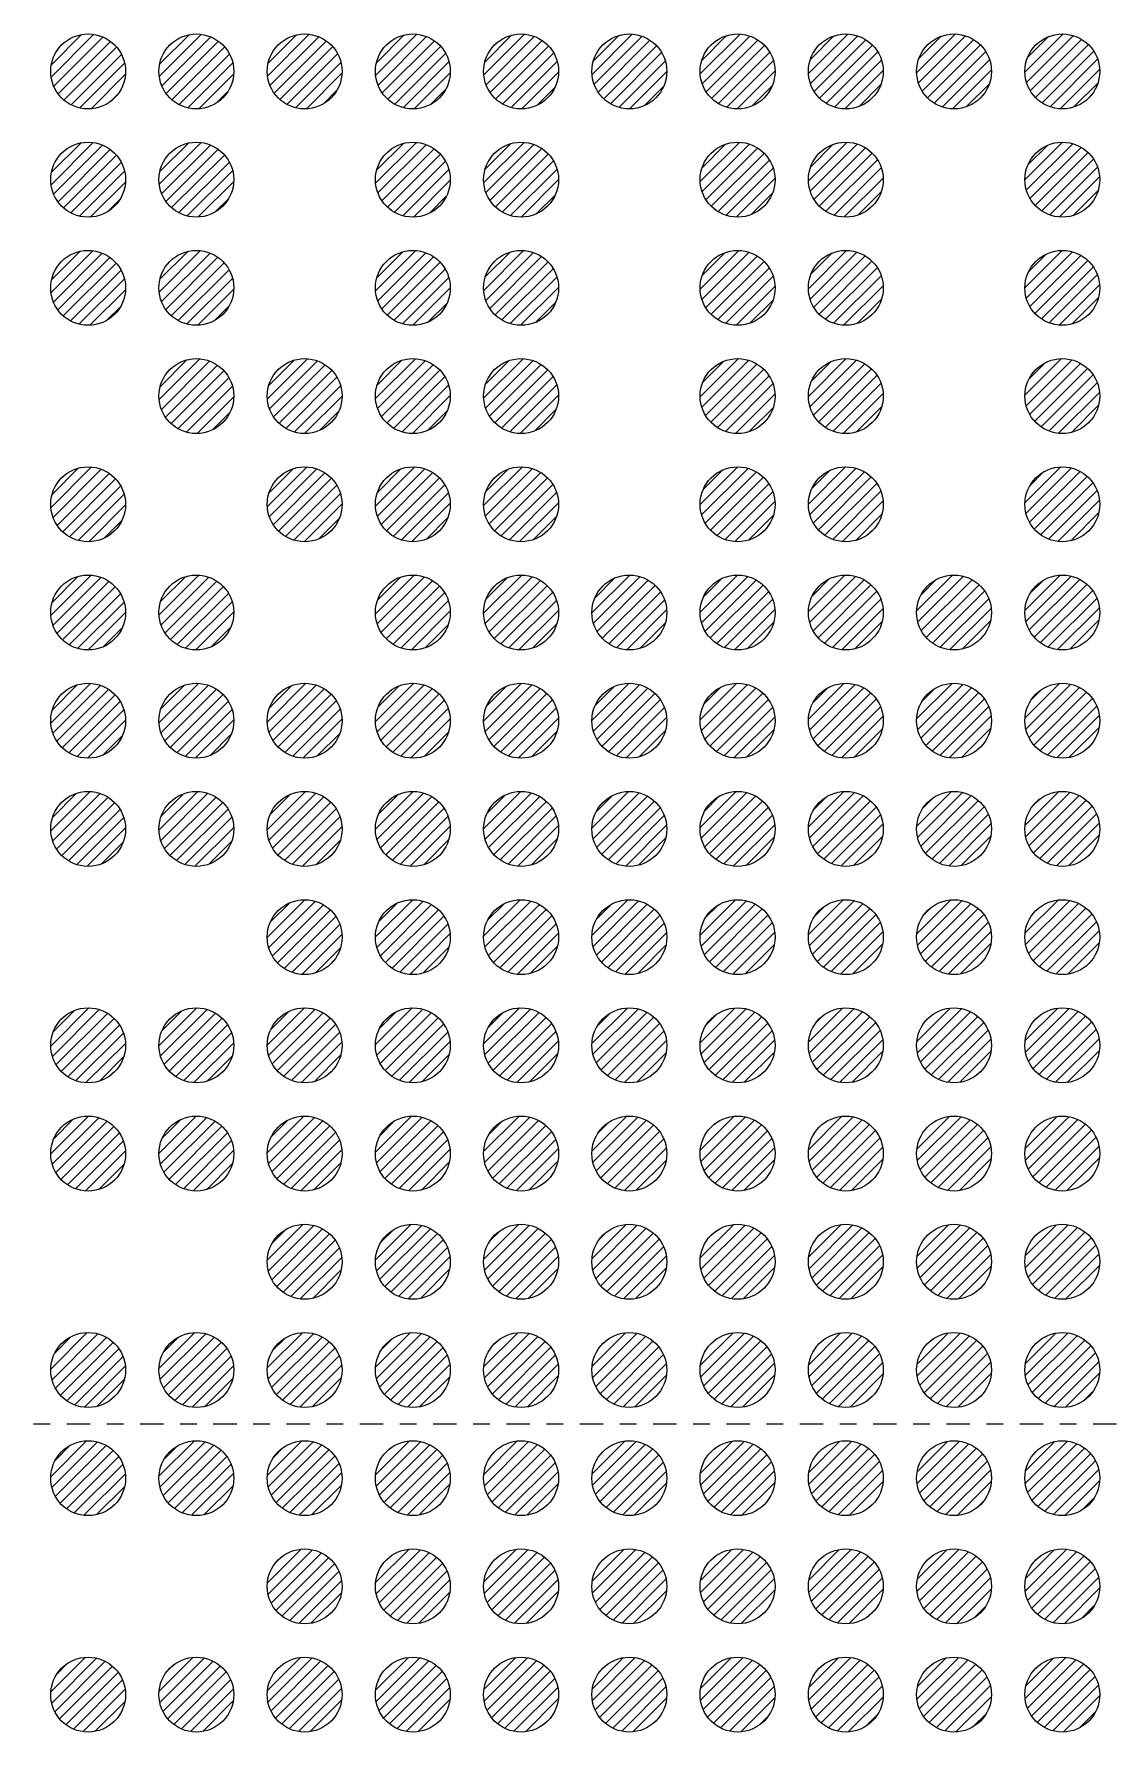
# Model space of a CAD drawing. Header units: inches. Extents: x 0 to 173, y 0 to 112.
# Drawn here: x 98.12 to 104.57, y 42.12 to 52.32 of the extents above; entities that cross this region are included whole.
import ezdxf

# ---------------------------------------------------------------- set-up
doc = ezdxf.new("R2010")
doc.units = ezdxf.units.IN
doc.header["$LTSCALE"] = 0.374
doc.header["$MEASUREMENT"] = 0
doc.linetypes.add('CENTER', pattern=[0.6, 0.375, -0.075, 0.075, -0.075])
doc.layers.add('TIU14065-00684-01_FP_DXF_AXIS', color=7, linetype='CONTINUOUS')
doc.layers.add('TIU14065-006DXF_CONTINUOUS_LINE', color=7, linetype='CONTINUOUS')

msp = doc.modelspace()

# ---------------------------------------------------------------- linework, layer by layer
at = {"layer": 'TIU14065-00684-01_FP_DXF_AXIS', "color": 7, "linetype": 'CENTER'}
msp.add_line((104.616, 43.973), (85.05, 43.973), dxfattribs=at)
at = {"layer": 'TIU14065-006DXF_CONTINUOUS_LINE', "color": 2, "linetype": 'Continuous'}
for p, q in [((98.218, 52.064), (98.474, 52.32)), ((98.22, 52.137), (98.402, 52.319)), ((98.235, 52.009), (98.53, 52.304)), ((98.261, 51.963), (98.576, 52.278)), ((98.296, 51.926), (98.612, 52.243)), ((98.868, 52.067), (99.122, 52.321)), ((98.87, 52.142), (99.047, 52.318)), ((98.883, 52.011), (99.178, 52.305)), ((98.91, 51.965), (99.224, 52.279)), ((98.944, 51.928), (99.261, 52.245)), ((99.518, 52.07), (99.769, 52.321)), ((99.521, 52.146), (99.693, 52.318)), ((99.532, 52.013), (99.826, 52.306)), ((99.558, 51.967), (99.872, 52.281)), ((99.592, 51.93), (99.909, 52.246)), ((100.167, 52.073), (100.415, 52.322)), ((100.172, 52.15), (100.339, 52.317)), ((100.182, 52.016), (100.473, 52.307)), ((100.207, 51.969), (100.52, 52.282)), ((100.241, 51.931), (100.558, 52.248)), ((100.817, 52.077), (101.062, 52.322)), ((100.823, 52.154), (100.984, 52.316)), ((100.831, 52.018), (101.12, 52.308)), ((100.855, 51.971), (101.168, 52.283)), ((100.889, 51.933), (101.206, 52.25)), ((101.467, 52.08), (101.709, 52.322)), ((101.474, 52.159), (101.63, 52.315)), ((101.48, 52.021), (101.768, 52.309)), ((101.504, 51.973), (101.815, 52.285)), ((101.537, 51.934), (101.854, 52.252)), ((102.117, 52.083), (102.356, 52.322)), ((102.126, 52.164), (102.275, 52.313)), ((102.129, 52.023), (102.415, 52.31)), ((102.153, 51.975), (102.463, 52.286)), ((102.185, 51.936), (102.503, 52.254)), ((102.766, 52.086), (103.003, 52.322)), ((102.778, 52.169), (102.919, 52.311)), ((102.778, 52.026), (103.063, 52.311)), ((102.801, 51.977), (103.111, 52.288)), ((102.833, 51.938), (103.151, 52.256)), ((103.416, 52.09), (103.649, 52.323)), ((103.427, 52.029), (103.71, 52.312)), ((103.43, 52.175), (103.564, 52.309)), ((103.45, 51.98), (103.759, 52.289)), ((103.481, 51.939), (103.8, 52.257)), ((104.066, 52.093), (104.296, 52.323)), ((104.076, 52.031), (104.358, 52.313)), ((104.081, 52.18), (104.209, 52.308)), ((104.099, 51.982), (104.407, 52.29)), ((104.13, 51.941), (104.448, 52.259)), ((98.339, 51.898), (98.641, 52.2)), ((98.392, 51.879), (98.66, 52.147)), ((98.987, 51.899), (99.29, 52.202)), ((99.039, 51.879), (99.309, 52.149)), ((99.635, 51.9), (99.939, 52.204)), ((99.686, 51.88), (99.959, 52.152)), ((100.282, 51.901), (100.588, 52.206)), ((100.334, 51.881), (100.608, 52.155)), ((100.93, 51.902), (101.237, 52.209)), ((100.981, 51.881), (101.258, 52.158)), ((101.578, 51.903), (101.885, 52.211)), ((101.628, 51.882), (101.907, 52.16)), ((102.226, 51.905), (102.534, 52.213)), ((102.276, 51.883), (102.556, 52.163)), ((102.874, 51.906), (103.183, 52.215)), ((102.923, 51.884), (103.205, 52.166)), ((103.522, 51.908), (103.831, 52.217)), ((103.571, 51.885), (103.854, 52.168)), ((104.17, 51.909), (104.48, 52.219)), ((104.218, 51.886), (104.503, 52.171)), ((98.46, 51.874), (98.664, 52.079)), ((99.106, 51.874), (99.315, 52.083)), ((99.752, 51.874), (99.965, 52.087)), ((100.399, 51.874), (100.615, 52.09)), ((101.045, 51.873), (101.265, 52.094)), ((101.691, 51.873), (101.916, 52.098)), ((102.338, 51.873), (102.566, 52.101)), ((102.985, 51.874), (103.215, 52.104)), ((103.632, 51.874), (103.865, 52.107)), ((103.716, 51.887), (103.852, 52.022)), ((104.278, 51.874), (104.515, 52.11)), ((104.361, 51.885), (104.504, 52.028)), ((98.575, 51.918), (98.621, 51.964)), ((99.214, 51.911), (99.278, 51.975)), ((99.854, 51.904), (99.935, 51.985)), ((100.497, 51.9), (100.589, 51.992)), ((101.14, 51.897), (101.242, 51.999)), ((101.783, 51.894), (101.895, 52.005)), ((102.427, 51.89), (102.549, 52.012)), ((103.072, 51.888), (103.2, 52.017)), ((98.218, 51.417), (98.472, 51.671)), ((98.22, 51.492), (98.397, 51.668)), ((98.233, 51.361), (98.528, 51.655)), ((98.26, 51.315), (98.574, 51.629)), ((98.868, 51.42), (99.119, 51.671)), ((98.871, 51.496), (99.043, 51.668)), ((98.882, 51.363), (99.176, 51.656)), ((98.908, 51.317), (99.222, 51.631)), ((100.167, 51.427), (100.412, 51.672)), ((100.173, 51.504), (100.334, 51.666)), ((100.181, 51.368), (100.47, 51.658)), ((100.205, 51.321), (100.518, 51.633)), ((100.817, 51.43), (101.059, 51.672)), ((100.824, 51.509), (100.98, 51.665)), ((100.83, 51.371), (101.118, 51.659)), ((100.854, 51.323), (101.165, 51.635)), ((102.116, 51.436), (102.353, 51.672)), ((102.128, 51.519), (102.269, 51.661)), ((102.128, 51.376), (102.413, 51.661)), ((102.151, 51.327), (102.461, 51.638)), ((102.766, 51.44), (102.999, 51.673)), ((102.777, 51.379), (103.06, 51.662)), ((102.78, 51.525), (102.914, 51.659)), ((102.8, 51.33), (103.109, 51.639)), ((104.066, 51.446), (104.293, 51.673)), ((104.075, 51.384), (104.355, 51.663)), ((104.083, 51.535), (104.204, 51.656)), ((104.097, 51.334), (104.405, 51.642)), ((98.294, 51.278), (98.611, 51.595)), ((98.337, 51.249), (98.64, 51.552)), ((98.942, 51.28), (99.259, 51.596)), ((98.985, 51.25), (99.289, 51.554)), ((100.239, 51.283), (100.556, 51.6)), ((100.28, 51.252), (100.587, 51.559)), ((100.887, 51.284), (101.204, 51.602)), ((100.928, 51.253), (101.235, 51.561)), ((100.978, 51.232), (101.257, 51.51)), ((102.183, 51.288), (102.501, 51.606)), ((102.224, 51.256), (102.533, 51.565)), ((102.273, 51.234), (102.555, 51.516)), ((102.831, 51.289), (103.15, 51.607)), ((102.872, 51.258), (103.181, 51.567)), ((102.921, 51.235), (103.204, 51.518)), ((104.128, 51.293), (104.446, 51.611)), ((104.168, 51.26), (104.478, 51.571)), ((104.216, 51.237), (104.502, 51.523)), ((98.389, 51.229), (98.659, 51.499)), ((98.456, 51.224), (98.665, 51.433)), ((99.036, 51.23), (99.309, 51.502)), ((99.102, 51.224), (99.315, 51.437)), ((100.331, 51.231), (100.608, 51.508)), ((100.395, 51.223), (100.615, 51.444)), ((101.041, 51.223), (101.266, 51.448)), ((102.335, 51.224), (102.565, 51.454)), ((102.982, 51.224), (103.215, 51.457)), ((104.275, 51.224), (104.515, 51.464)), ((98.564, 51.261), (98.628, 51.325)), ((99.204, 51.254), (99.285, 51.335)), ((100.49, 51.247), (100.592, 51.349)), ((101.133, 51.244), (101.245, 51.355)), ((102.422, 51.238), (102.55, 51.367)), ((103.066, 51.237), (103.202, 51.372)), ((104.356, 51.233), (104.506, 51.383)), ((98.218, 50.77), (98.469, 51.021)), ((98.221, 50.846), (98.393, 51.018)), ((98.232, 50.713), (98.526, 51.006)), ((98.867, 50.773), (99.115, 51.022)), ((98.872, 50.85), (99.039, 51.017)), ((98.882, 50.716), (99.173, 51.007)), ((100.167, 50.78), (100.409, 51.022)), ((100.174, 50.859), (100.33, 51.015)), ((100.18, 50.721), (100.468, 51.009)), ((100.817, 50.783), (101.056, 51.022)), ((100.826, 50.864), (100.975, 51.013)), ((100.829, 50.723), (101.115, 51.01)), ((102.116, 50.79), (102.349, 51.023)), ((102.127, 50.729), (102.41, 51.012)), ((102.13, 50.875), (102.264, 51.009)), ((102.766, 50.793), (102.996, 51.023)), ((102.776, 50.731), (103.058, 51.013)), ((102.781, 50.88), (102.909, 51.008)), ((104.066, 50.799), (104.29, 51.023)), ((104.075, 50.736), (104.353, 51.014)), ((104.087, 50.892), (104.197, 51.002)), ((98.258, 50.667), (98.572, 50.981)), ((98.292, 50.63), (98.609, 50.946)), ((98.335, 50.6), (98.639, 50.904)), ((98.907, 50.669), (99.22, 50.982)), ((98.941, 50.631), (99.258, 50.948)), ((98.982, 50.601), (99.288, 50.906)), ((100.204, 50.673), (100.515, 50.985)), ((100.237, 50.634), (100.554, 50.952)), ((100.278, 50.603), (100.585, 50.911)), ((100.853, 50.675), (101.163, 50.986)), ((100.885, 50.636), (101.203, 50.954)), ((100.926, 50.605), (101.234, 50.913)), ((102.15, 50.68), (102.459, 50.989)), ((102.181, 50.639), (102.5, 50.957)), ((102.222, 50.608), (102.531, 50.917)), ((102.799, 50.682), (103.107, 50.99)), ((102.83, 50.641), (103.148, 50.959)), ((102.87, 50.609), (103.18, 50.919)), ((104.096, 50.686), (104.403, 50.993)), ((104.127, 50.645), (104.444, 50.962)), ((104.166, 50.612), (104.477, 50.923)), ((98.386, 50.58), (98.659, 50.852)), ((99.034, 50.581), (99.308, 50.855)), ((100.328, 50.582), (100.607, 50.86)), ((100.391, 50.573), (100.616, 50.798)), ((100.976, 50.583), (101.256, 50.863)), ((101.038, 50.573), (101.266, 50.801)), ((102.271, 50.585), (102.554, 50.868)), ((102.332, 50.574), (102.565, 50.807)), ((102.918, 50.586), (103.203, 50.871)), ((102.978, 50.574), (103.215, 50.81)), ((104.213, 50.587), (104.501, 50.876)), ((104.272, 50.574), (104.514, 50.817)), ((98.452, 50.574), (98.665, 50.787)), ((99.099, 50.574), (99.315, 50.79)), ((100.483, 50.594), (100.595, 50.705)), ((101.127, 50.59), (101.249, 50.712)), ((102.416, 50.587), (102.552, 50.722)), ((103.061, 50.585), (103.204, 50.728)), ((104.351, 50.581), (104.507, 50.738)), ((98.554, 50.604), (98.635, 50.685)), ((99.197, 50.6), (99.289, 50.692)), ((98.867, 50.127), (99.112, 50.372)), ((98.873, 50.204), (99.034, 50.366)), ((98.881, 50.068), (99.17, 50.358)), ((98.905, 50.021), (99.218, 50.333)), ((98.939, 49.983), (99.256, 50.3)), ((99.517, 50.13), (99.759, 50.372)), ((99.524, 50.209), (99.68, 50.365)), ((99.53, 50.071), (99.818, 50.359)), ((99.554, 50.023), (99.865, 50.335)), ((99.587, 49.984), (99.904, 50.302)), ((100.167, 50.133), (100.406, 50.372)), ((100.176, 50.214), (100.325, 50.363)), ((100.179, 50.073), (100.465, 50.36)), ((100.203, 50.025), (100.513, 50.336)), ((100.235, 49.986), (100.553, 50.304)), ((100.816, 50.136), (101.053, 50.372)), ((100.828, 50.219), (100.969, 50.361)), ((100.828, 50.076), (101.113, 50.361)), ((100.851, 50.027), (101.161, 50.338)), ((100.883, 49.988), (101.201, 50.306)), ((102.116, 50.143), (102.346, 50.373)), ((102.126, 50.081), (102.408, 50.363)), ((102.131, 50.23), (102.259, 50.358)), ((102.149, 50.032), (102.457, 50.34)), ((102.18, 49.991), (102.498, 50.309)), ((102.766, 50.146), (102.993, 50.373)), ((102.775, 50.084), (103.055, 50.363)), ((102.783, 50.235), (102.904, 50.356)), ((102.797, 50.034), (103.105, 50.342)), ((102.828, 49.993), (103.146, 50.311)), ((104.066, 50.153), (104.286, 50.373)), ((104.074, 50.089), (104.35, 50.365)), ((104.09, 50.249), (104.19, 50.349)), ((104.095, 50.038), (104.401, 50.344)), ((104.125, 49.996), (104.442, 50.314)), ((98.98, 49.952), (99.287, 50.259)), ((99.031, 49.931), (99.308, 50.208)), ((99.628, 49.953), (99.935, 50.261)), ((99.678, 49.932), (99.957, 50.21)), ((100.276, 49.955), (100.584, 50.263)), ((100.326, 49.933), (100.606, 50.213)), ((100.924, 49.956), (101.233, 50.265)), ((100.973, 49.934), (101.255, 50.216)), ((102.22, 49.959), (102.53, 50.269)), ((102.268, 49.936), (102.553, 50.221)), ((102.868, 49.96), (103.178, 50.271)), ((102.916, 49.937), (103.202, 50.223)), ((104.164, 49.963), (104.476, 50.275)), ((104.211, 49.938), (104.501, 50.228)), ((99.095, 49.923), (99.315, 50.144)), ((99.741, 49.923), (99.966, 50.148)), ((100.388, 49.923), (100.616, 50.151)), ((101.035, 49.924), (101.265, 50.154)), ((102.328, 49.924), (102.565, 50.16)), ((102.975, 49.924), (103.215, 50.164)), ((103.056, 49.933), (103.206, 50.083)), ((104.269, 49.925), (104.514, 50.17)), ((104.346, 49.93), (104.509, 50.093)), ((99.19, 49.947), (99.292, 50.049)), ((99.833, 49.944), (99.945, 50.055)), ((100.477, 49.94), (100.599, 50.062)), ((101.122, 49.938), (101.25, 50.067)), ((102.411, 49.935), (102.554, 50.078)), ((98.217, 49.477), (98.462, 49.722)), ((98.223, 49.554), (98.384, 49.716)), ((98.231, 49.418), (98.52, 49.708)), ((98.255, 49.371), (98.568, 49.683)), ((99.517, 49.483), (99.756, 49.722)), ((99.526, 49.564), (99.675, 49.713)), ((99.529, 49.423), (99.815, 49.71)), ((99.553, 49.375), (99.863, 49.686)), ((100.166, 49.486), (100.403, 49.722)), ((100.178, 49.569), (100.319, 49.711)), ((100.178, 49.426), (100.463, 49.711)), ((100.201, 49.377), (100.511, 49.688)), ((100.816, 49.49), (101.049, 49.723)), ((100.827, 49.429), (101.11, 49.712)), ((100.83, 49.575), (100.964, 49.709)), ((100.85, 49.38), (101.159, 49.689)), ((102.116, 49.496), (102.343, 49.723)), ((102.125, 49.434), (102.405, 49.713)), ((102.133, 49.585), (102.254, 49.706)), ((102.147, 49.384), (102.455, 49.692)), ((102.766, 49.499), (102.99, 49.723)), ((102.775, 49.436), (103.053, 49.714)), ((102.787, 49.592), (102.897, 49.702)), ((102.796, 49.386), (103.103, 49.693)), ((104.066, 49.507), (104.282, 49.723)), ((104.073, 49.442), (104.347, 49.716)), ((104.093, 49.605), (104.183, 49.696)), ((104.094, 49.39), (104.399, 49.695)), ((98.289, 49.333), (98.606, 49.65)), ((98.33, 49.302), (98.637, 49.609)), ((99.585, 49.336), (99.903, 49.654)), ((99.626, 49.305), (99.934, 49.613)), ((100.233, 49.338), (100.551, 49.656)), ((100.274, 49.306), (100.583, 49.615)), ((100.881, 49.339), (101.2, 49.657)), ((100.922, 49.308), (101.231, 49.617)), ((102.178, 49.343), (102.496, 49.661)), ((102.218, 49.31), (102.528, 49.621)), ((102.266, 49.287), (102.552, 49.573)), ((102.827, 49.345), (103.144, 49.662)), ((102.866, 49.312), (103.177, 49.623)), ((102.913, 49.287), (103.201, 49.576)), ((104.123, 49.348), (104.441, 49.665)), ((104.161, 49.314), (104.474, 49.627)), ((104.208, 49.289), (104.5, 49.581)), ((98.381, 49.281), (98.658, 49.558)), ((98.445, 49.273), (98.665, 49.494)), ((99.676, 49.283), (99.956, 49.563)), ((99.738, 49.273), (99.966, 49.501)), ((100.323, 49.284), (100.605, 49.566)), ((100.385, 49.274), (100.615, 49.504)), ((100.971, 49.285), (101.254, 49.568)), ((101.032, 49.274), (101.265, 49.507)), ((102.325, 49.274), (102.565, 49.514)), ((102.972, 49.274), (103.214, 49.517)), ((104.265, 49.275), (104.514, 49.523)), ((98.54, 49.297), (98.642, 49.399)), ((99.827, 49.29), (99.949, 49.412)), ((100.472, 49.288), (100.6, 49.417)), ((101.116, 49.287), (101.252, 49.422)), ((102.406, 49.283), (102.556, 49.433)), ((103.051, 49.281), (103.207, 49.438)), ((104.342, 49.279), (104.509, 49.447)), ((98.217, 48.83), (98.459, 49.072)), ((98.224, 48.909), (98.38, 49.065)), ((98.867, 48.833), (99.106, 49.072)), ((98.876, 48.914), (99.025, 49.063)), ((100.166, 48.84), (100.399, 49.073)), ((100.816, 48.843), (101.046, 49.073)), ((100.826, 48.781), (101.108, 49.063)), ((101.466, 48.846), (101.693, 49.073)), ((101.475, 48.784), (101.755, 49.063)), ((102.116, 48.849), (102.34, 49.073)), ((102.125, 48.786), (102.403, 49.064)), ((102.766, 48.853), (102.986, 49.073)), ((102.774, 48.789), (103.05, 49.065)), ((103.416, 48.857), (103.632, 49.073)), ((103.423, 48.792), (103.697, 49.066)), ((104.066, 48.86), (104.279, 49.072)), ((104.072, 48.794), (104.344, 49.066)), ((98.23, 48.771), (98.518, 49.059)), ((98.254, 48.723), (98.565, 49.035)), ((98.287, 48.684), (98.604, 49.002)), ((98.328, 48.653), (98.635, 48.961)), ((98.879, 48.773), (99.165, 49.06)), ((98.903, 48.725), (99.213, 49.036)), ((98.935, 48.686), (99.253, 49.004)), ((98.976, 48.655), (99.284, 48.963)), ((100.177, 48.779), (100.46, 49.062)), ((100.18, 48.925), (100.314, 49.059)), ((100.2, 48.73), (100.509, 49.039)), ((100.231, 48.689), (100.55, 49.007)), ((100.272, 48.658), (100.581, 48.967)), ((100.831, 48.93), (100.959, 49.058)), ((100.849, 48.732), (101.157, 49.04)), ((100.88, 48.691), (101.198, 49.009)), ((100.92, 48.659), (101.23, 48.969)), ((101.483, 48.935), (101.604, 49.056)), ((101.497, 48.734), (101.805, 49.042)), ((101.528, 48.693), (101.846, 49.011)), ((101.568, 48.66), (101.878, 48.971)), ((102.137, 48.942), (102.247, 49.052)), ((102.146, 48.736), (102.453, 49.043)), ((102.177, 48.695), (102.494, 49.012)), ((102.216, 48.662), (102.527, 48.973)), ((102.79, 48.949), (102.89, 49.049)), ((102.795, 48.738), (103.101, 49.044)), ((102.825, 48.696), (103.142, 49.014)), ((102.864, 48.663), (103.176, 48.975)), ((103.443, 48.955), (103.533, 49.046)), ((103.444, 48.74), (103.749, 49.045)), ((103.473, 48.698), (103.791, 49.015)), ((103.511, 48.664), (103.824, 48.977)), ((104.092, 48.743), (104.396, 49.046)), ((104.097, 48.963), (104.176, 49.041)), ((104.122, 48.7), (104.439, 49.017)), ((104.159, 48.666), (104.473, 48.979)), ((98.378, 48.632), (98.657, 48.91)), ((99.026, 48.633), (99.306, 48.913)), ((100.321, 48.635), (100.604, 48.918)), ((100.968, 48.636), (101.253, 48.921)), ((101.028, 48.624), (101.265, 48.86)), ((101.616, 48.637), (101.902, 48.923)), ((101.675, 48.624), (101.915, 48.864)), ((102.263, 48.637), (102.551, 48.926)), ((102.322, 48.624), (102.564, 48.867)), ((102.911, 48.638), (103.201, 48.928)), ((102.969, 48.625), (103.214, 48.87)), ((103.558, 48.639), (103.85, 48.931)), ((103.615, 48.625), (103.864, 48.873)), ((104.205, 48.64), (104.499, 48.933)), ((104.262, 48.625), (104.514, 48.877)), ((98.441, 48.623), (98.666, 48.848)), ((99.088, 48.623), (99.316, 48.851)), ((99.177, 48.64), (99.299, 48.762)), ((100.382, 48.624), (100.615, 48.857)), ((100.466, 48.637), (100.602, 48.772)), ((101.111, 48.635), (101.254, 48.778)), ((101.756, 48.633), (101.906, 48.783)), ((102.401, 48.631), (102.557, 48.788)), ((103.046, 48.63), (103.209, 48.793)), ((103.692, 48.629), (103.859, 48.797)), ((104.338, 48.629), (104.51, 48.801)), ((98.533, 48.644), (98.645, 48.755)), ((98.217, 48.183), (98.456, 48.422)), ((98.226, 48.264), (98.375, 48.413)), ((98.229, 48.123), (98.515, 48.41)), ((98.253, 48.075), (98.563, 48.386)), ((98.285, 48.036), (98.603, 48.354)), ((98.866, 48.186), (99.103, 48.422)), ((98.878, 48.269), (99.019, 48.411)), ((98.878, 48.126), (99.163, 48.411)), ((98.901, 48.077), (99.211, 48.388)), ((98.933, 48.038), (99.251, 48.356)), ((99.516, 48.19), (99.749, 48.423)), ((99.527, 48.129), (99.81, 48.412)), ((99.53, 48.275), (99.664, 48.409)), ((99.55, 48.08), (99.859, 48.389)), ((99.581, 48.039), (99.9, 48.357)), ((100.166, 48.193), (100.396, 48.423)), ((100.176, 48.131), (100.458, 48.413)), ((100.181, 48.28), (100.309, 48.408)), ((100.199, 48.082), (100.507, 48.39)), ((100.23, 48.041), (100.548, 48.359)), ((100.816, 48.196), (101.043, 48.423)), ((100.825, 48.134), (101.105, 48.413)), ((100.833, 48.285), (100.954, 48.406)), ((100.847, 48.084), (101.155, 48.392)), ((100.878, 48.043), (101.196, 48.361)), ((101.466, 48.199), (101.69, 48.423)), ((101.475, 48.136), (101.753, 48.414)), ((101.487, 48.292), (101.597, 48.402)), ((101.496, 48.086), (101.803, 48.393)), ((101.527, 48.045), (101.844, 48.362)), ((102.116, 48.203), (102.336, 48.423)), ((102.124, 48.139), (102.4, 48.415)), ((102.14, 48.299), (102.24, 48.399)), ((102.145, 48.088), (102.451, 48.394)), ((102.175, 48.046), (102.492, 48.364)), ((102.766, 48.207), (102.982, 48.423)), ((102.773, 48.142), (103.047, 48.416)), ((102.793, 48.305), (102.883, 48.396)), ((102.794, 48.09), (103.099, 48.395)), ((102.823, 48.048), (103.141, 48.365)), ((103.416, 48.21), (103.629, 48.422)), ((103.422, 48.144), (103.694, 48.416)), ((103.442, 48.093), (103.746, 48.396)), ((103.447, 48.313), (103.526, 48.391)), ((103.472, 48.05), (103.789, 48.367)), ((104.067, 48.214), (104.275, 48.422)), ((104.072, 48.147), (104.342, 48.417)), ((104.091, 48.095), (104.394, 48.398)), ((104.104, 48.323), (104.165, 48.384)), ((104.12, 48.052), (104.437, 48.369)), ((98.326, 48.005), (98.634, 48.313)), ((98.376, 47.983), (98.656, 48.263)), ((98.974, 48.006), (99.283, 48.315)), ((99.023, 47.984), (99.305, 48.266)), ((99.622, 48.008), (99.931, 48.317)), ((99.671, 47.985), (99.954, 48.268)), ((100.27, 48.009), (100.58, 48.319)), ((100.318, 47.986), (100.603, 48.271)), ((100.918, 48.01), (101.228, 48.321)), ((100.966, 47.987), (101.252, 48.273)), ((101.566, 48.012), (101.877, 48.323)), ((101.613, 47.987), (101.901, 48.276)), ((102.214, 48.013), (102.526, 48.325)), ((102.261, 47.988), (102.551, 48.278)), ((102.861, 48.014), (103.174, 48.327)), ((102.908, 47.989), (103.2, 48.281)), ((103.509, 48.016), (103.823, 48.329)), ((103.555, 47.99), (103.849, 48.283)), ((104.157, 48.017), (104.472, 48.331)), ((104.203, 47.991), (104.498, 48.286)), ((98.438, 47.973), (98.666, 48.201)), ((99.085, 47.974), (99.315, 48.204)), ((99.732, 47.974), (99.965, 48.207)), ((100.378, 47.974), (100.615, 48.21)), ((101.025, 47.974), (101.265, 48.214)), ((101.672, 47.974), (101.914, 48.217)), ((102.319, 47.975), (102.564, 48.22)), ((102.965, 47.975), (103.214, 48.223)), ((103.042, 47.979), (103.209, 48.147)), ((103.612, 47.975), (103.864, 48.227)), ((103.688, 47.979), (103.86, 48.151)), ((104.259, 47.975), (104.513, 48.23)), ((104.333, 47.978), (104.511, 48.155)), ((98.527, 47.99), (98.649, 48.112)), ((99.172, 47.988), (99.3, 48.117)), ((99.816, 47.987), (99.952, 48.122)), ((100.461, 47.985), (100.604, 48.128)), ((101.106, 47.983), (101.256, 48.133)), ((101.751, 47.981), (101.907, 48.138)), ((102.396, 47.98), (102.559, 48.143)), ((98.216, 47.536), (98.453, 47.772)), ((98.228, 47.619), (98.369, 47.761)), ((98.228, 47.476), (98.513, 47.761)), ((98.251, 47.427), (98.561, 47.738)), ((98.866, 47.54), (99.099, 47.773)), ((98.877, 47.479), (99.16, 47.762)), ((98.88, 47.625), (99.014, 47.759)), ((98.9, 47.43), (99.209, 47.739)), ((99.516, 47.543), (99.746, 47.773)), ((99.526, 47.481), (99.808, 47.763)), ((99.531, 47.63), (99.659, 47.758)), ((99.549, 47.432), (99.857, 47.74)), ((100.166, 47.546), (100.393, 47.773)), ((100.175, 47.484), (100.455, 47.763)), ((100.183, 47.635), (100.304, 47.756)), ((100.197, 47.434), (100.505, 47.742)), ((100.816, 47.549), (101.04, 47.773)), ((100.825, 47.486), (101.103, 47.764)), ((100.837, 47.642), (100.947, 47.752)), ((100.846, 47.436), (101.153, 47.743)), ((101.466, 47.553), (101.686, 47.773)), ((101.474, 47.489), (101.75, 47.765)), ((101.49, 47.649), (101.59, 47.749)), ((101.495, 47.438), (101.801, 47.744)), ((102.116, 47.557), (102.332, 47.773)), ((102.123, 47.492), (102.397, 47.766)), ((102.143, 47.655), (102.233, 47.746)), ((102.144, 47.44), (102.449, 47.745)), ((102.766, 47.56), (102.979, 47.772)), ((102.772, 47.494), (103.044, 47.766)), ((102.792, 47.443), (103.096, 47.746)), ((102.797, 47.663), (102.876, 47.741)), ((103.417, 47.564), (103.625, 47.772)), ((103.422, 47.497), (103.692, 47.767)), ((103.441, 47.445), (103.744, 47.748)), ((104.067, 47.568), (104.271, 47.772)), ((104.071, 47.5), (104.339, 47.768)), ((104.09, 47.447), (104.392, 47.749)), ((98.283, 47.388), (98.601, 47.706)), ((98.324, 47.356), (98.633, 47.665)), ((98.931, 47.389), (99.25, 47.707)), ((98.972, 47.358), (99.281, 47.667)), ((99.58, 47.391), (99.898, 47.709)), ((99.62, 47.359), (99.93, 47.669)), ((100.228, 47.393), (100.546, 47.711)), ((100.268, 47.36), (100.578, 47.671)), ((100.877, 47.395), (101.194, 47.712)), ((100.916, 47.362), (101.227, 47.673)), ((101.525, 47.396), (101.842, 47.714)), ((101.564, 47.363), (101.876, 47.675)), ((102.173, 47.398), (102.491, 47.715)), ((102.211, 47.364), (102.524, 47.677)), ((102.822, 47.4), (103.139, 47.717)), ((102.859, 47.366), (103.173, 47.679)), ((103.454, 47.673), (103.515, 47.734)), ((103.47, 47.402), (103.787, 47.719)), ((103.507, 47.367), (103.822, 47.681)), ((103.553, 47.341), (103.848, 47.636)), ((104.111, 47.684), (104.155, 47.728)), ((104.119, 47.404), (104.435, 47.72)), ((104.155, 47.369), (104.47, 47.684)), ((104.201, 47.342), (104.497, 47.638)), ((98.373, 47.334), (98.655, 47.616)), ((98.435, 47.324), (98.665, 47.554)), ((99.021, 47.335), (99.304, 47.618)), ((99.082, 47.324), (99.315, 47.557)), ((99.668, 47.336), (99.953, 47.621)), ((99.728, 47.324), (99.965, 47.56)), ((100.316, 47.337), (100.602, 47.623)), ((100.375, 47.324), (100.615, 47.564)), ((100.963, 47.337), (101.251, 47.626)), ((101.022, 47.324), (101.264, 47.567)), ((101.611, 47.338), (101.901, 47.628)), ((101.669, 47.325), (101.914, 47.57)), ((102.258, 47.339), (102.55, 47.631)), ((102.315, 47.325), (102.564, 47.573)), ((102.905, 47.34), (103.199, 47.633)), ((102.962, 47.325), (103.214, 47.577)), ((103.609, 47.325), (103.863, 47.58)), ((104.256, 47.326), (104.513, 47.582)), ((98.522, 47.338), (98.65, 47.467)), ((99.166, 47.337), (99.302, 47.472)), ((99.811, 47.335), (99.954, 47.478)), ((100.456, 47.333), (100.606, 47.483)), ((101.101, 47.331), (101.257, 47.488)), ((101.746, 47.33), (101.909, 47.493)), ((102.392, 47.329), (102.559, 47.497)), ((103.038, 47.329), (103.21, 47.501)), ((103.683, 47.328), (103.861, 47.505)), ((104.329, 47.327), (104.512, 47.51)), ((99.516, 46.896), (99.743, 47.123)), ((99.525, 46.834), (99.805, 47.113)), ((99.533, 46.985), (99.654, 47.106)), ((99.547, 46.784), (99.855, 47.092)), ((99.578, 46.743), (99.896, 47.061)), ((100.166, 46.899), (100.39, 47.123)), ((100.175, 46.836), (100.453, 47.114)), ((100.187, 46.992), (100.297, 47.102)), ((100.196, 46.786), (100.503, 47.093)), ((100.227, 46.745), (100.544, 47.062)), ((100.266, 46.712), (100.577, 47.023)), ((100.816, 46.903), (101.036, 47.123)), ((100.824, 46.839), (101.1, 47.115)), ((100.84, 46.999), (100.94, 47.099)), ((100.845, 46.788), (101.151, 47.094)), ((100.875, 46.746), (101.192, 47.064)), ((100.914, 46.713), (101.226, 47.025)), ((101.466, 46.907), (101.682, 47.123)), ((101.473, 46.842), (101.747, 47.116)), ((101.493, 47.005), (101.583, 47.096)), ((101.494, 46.79), (101.799, 47.095)), ((101.523, 46.748), (101.841, 47.065)), ((101.561, 46.714), (101.874, 47.027)), ((102.116, 46.91), (102.329, 47.122)), ((102.122, 46.844), (102.394, 47.116)), ((102.142, 46.793), (102.446, 47.096)), ((102.147, 47.013), (102.226, 47.091)), ((102.172, 46.75), (102.489, 47.067)), ((102.209, 46.716), (102.523, 47.029)), ((102.767, 46.914), (102.975, 47.122)), ((102.772, 46.847), (103.042, 47.117)), ((102.791, 46.795), (103.094, 47.098)), ((102.804, 47.023), (102.865, 47.084)), ((102.82, 46.752), (103.137, 47.069)), ((102.857, 46.717), (103.172, 47.031)), ((103.417, 46.918), (103.621, 47.122)), ((103.421, 46.85), (103.689, 47.118)), ((103.44, 46.797), (103.742, 47.099)), ((103.461, 47.034), (103.505, 47.078)), ((103.469, 46.754), (103.785, 47.07)), ((103.505, 46.719), (103.82, 47.034)), ((104.067, 46.921), (104.268, 47.122)), ((104.071, 46.853), (104.336, 47.118)), ((104.089, 46.799), (104.389, 47.1)), ((104.117, 46.756), (104.433, 47.072)), ((104.153, 46.72), (104.469, 47.036)), ((99.618, 46.71), (99.928, 47.021)), ((99.666, 46.687), (99.952, 46.973)), ((100.313, 46.687), (100.601, 46.976)), ((100.961, 46.688), (101.251, 46.978)), ((101.019, 46.675), (101.264, 46.92)), ((101.608, 46.689), (101.9, 46.981)), ((101.665, 46.675), (101.914, 46.923)), ((102.255, 46.69), (102.549, 46.983)), ((102.312, 46.675), (102.564, 46.927)), ((102.903, 46.691), (103.198, 46.986)), ((102.959, 46.675), (103.213, 46.93)), ((103.551, 46.692), (103.847, 46.988)), ((103.606, 46.676), (103.863, 46.932)), ((104.198, 46.693), (104.496, 46.99)), ((104.254, 46.677), (104.512, 46.935)), ((99.725, 46.674), (99.965, 46.914)), ((99.806, 46.683), (99.956, 46.833)), ((100.372, 46.674), (100.614, 46.917)), ((100.451, 46.681), (100.607, 46.838)), ((101.096, 46.68), (101.259, 46.843)), ((101.742, 46.679), (101.909, 46.847)), ((102.388, 46.679), (102.56, 46.851)), ((103.033, 46.678), (103.211, 46.855)), ((103.679, 46.677), (103.862, 46.86)), ((104.325, 46.676), (104.513, 46.864)), ((98.216, 46.243), (98.446, 46.473)), ((98.226, 46.181), (98.508, 46.463)), ((98.231, 46.33), (98.359, 46.458)), ((98.249, 46.132), (98.557, 46.44)), ((98.866, 46.246), (99.093, 46.473)), ((98.875, 46.184), (99.155, 46.463)), ((98.883, 46.335), (99.004, 46.456)), ((98.897, 46.134), (99.205, 46.442)), ((98.928, 46.093), (99.246, 46.411)), ((99.516, 46.249), (99.74, 46.473)), ((99.525, 46.186), (99.803, 46.464)), ((99.537, 46.342), (99.647, 46.452)), ((99.546, 46.136), (99.853, 46.443)), ((99.577, 46.095), (99.894, 46.412)), ((100.166, 46.253), (100.386, 46.473)), ((100.174, 46.189), (100.45, 46.465)), ((100.19, 46.349), (100.29, 46.449)), ((100.195, 46.138), (100.501, 46.444)), ((100.225, 46.096), (100.542, 46.414)), ((100.816, 46.257), (101.032, 46.473)), ((100.823, 46.192), (101.097, 46.466)), ((100.843, 46.355), (100.933, 46.446)), ((100.844, 46.14), (101.149, 46.445)), ((100.873, 46.098), (101.191, 46.415)), ((101.466, 46.26), (101.679, 46.472)), ((101.472, 46.194), (101.744, 46.466)), ((101.492, 46.143), (101.796, 46.446)), ((101.497, 46.363), (101.576, 46.441)), ((101.522, 46.1), (101.839, 46.417)), ((102.117, 46.264), (102.325, 46.472)), ((102.122, 46.197), (102.392, 46.467)), ((102.141, 46.145), (102.444, 46.448)), ((102.154, 46.373), (102.215, 46.434)), ((102.17, 46.102), (102.487, 46.419)), ((102.767, 46.268), (102.971, 46.472)), ((102.771, 46.2), (103.039, 46.468)), ((102.79, 46.147), (103.092, 46.449)), ((102.811, 46.384), (102.855, 46.428)), ((102.819, 46.104), (103.135, 46.42)), ((103.417, 46.271), (103.618, 46.472)), ((103.421, 46.203), (103.686, 46.468)), ((103.439, 46.149), (103.739, 46.45)), ((103.467, 46.106), (103.783, 46.422)), ((104.067, 46.275), (104.264, 46.471)), ((104.07, 46.206), (104.333, 46.469)), ((104.088, 46.152), (104.387, 46.451)), ((104.115, 46.107), (104.431, 46.423)), ((98.28, 46.091), (98.598, 46.409)), ((98.32, 46.059), (98.63, 46.369)), ((98.368, 46.036), (98.653, 46.321)), ((98.968, 46.06), (99.278, 46.371)), ((99.016, 46.037), (99.302, 46.323)), ((99.616, 46.062), (99.927, 46.373)), ((99.663, 46.037), (99.951, 46.326)), ((100.264, 46.063), (100.576, 46.375)), ((100.311, 46.038), (100.601, 46.328)), ((100.911, 46.064), (101.224, 46.377)), ((100.958, 46.039), (101.25, 46.331)), ((101.559, 46.066), (101.873, 46.379)), ((101.605, 46.04), (101.899, 46.333)), ((102.207, 46.067), (102.522, 46.381)), ((102.253, 46.041), (102.548, 46.336)), ((102.855, 46.069), (103.17, 46.384)), ((102.901, 46.042), (103.197, 46.338)), ((103.503, 46.07), (103.819, 46.386)), ((103.548, 46.043), (103.846, 46.34)), ((104.151, 46.072), (104.467, 46.387)), ((104.196, 46.044), (104.494, 46.343)), ((98.428, 46.024), (98.665, 46.26)), ((99.075, 46.024), (99.315, 46.264)), ((99.722, 46.024), (99.964, 46.267)), ((100.369, 46.025), (100.614, 46.27)), ((101.015, 46.025), (101.264, 46.273)), ((101.662, 46.025), (101.914, 46.277)), ((102.309, 46.025), (102.563, 46.28)), ((102.956, 46.026), (103.213, 46.282)), ((103.029, 46.027), (103.212, 46.21)), ((103.604, 46.027), (103.862, 46.285)), ((103.675, 46.026), (103.863, 46.214)), ((104.251, 46.027), (104.512, 46.288)), ((104.321, 46.025), (104.514, 46.218)), ((98.511, 46.035), (98.654, 46.178)), ((99.156, 46.033), (99.306, 46.183)), ((99.801, 46.031), (99.957, 46.188)), ((100.446, 46.03), (100.609, 46.193)), ((101.092, 46.029), (101.259, 46.197)), ((101.738, 46.029), (101.91, 46.201)), ((102.383, 46.028), (102.561, 46.205)), ((98.216, 45.596), (98.443, 45.823)), ((98.225, 45.534), (98.505, 45.813)), ((98.233, 45.685), (98.354, 45.806)), ((98.866, 45.599), (99.09, 45.823)), ((98.875, 45.536), (99.153, 45.814)), ((98.887, 45.692), (98.997, 45.802)), ((99.516, 45.603), (99.736, 45.823)), ((99.524, 45.539), (99.8, 45.815)), ((99.54, 45.699), (99.64, 45.799)), ((100.166, 45.607), (100.382, 45.823)), ((100.173, 45.542), (100.447, 45.816)), ((100.816, 45.61), (101.029, 45.822)), ((100.822, 45.544), (101.094, 45.816)), ((101.467, 45.614), (101.675, 45.822)), ((101.472, 45.547), (101.742, 45.817)), ((102.117, 45.618), (102.321, 45.822)), ((102.121, 45.55), (102.389, 45.818)), ((102.14, 45.497), (102.442, 45.799)), ((102.767, 45.621), (102.968, 45.822)), ((102.771, 45.553), (103.036, 45.818)), ((102.789, 45.499), (103.089, 45.8)), ((103.417, 45.625), (103.614, 45.821)), ((103.42, 45.556), (103.683, 45.819)), ((103.438, 45.502), (103.737, 45.801)), ((104.068, 45.629), (104.26, 45.821)), ((104.07, 45.559), (104.33, 45.819)), ((104.087, 45.504), (104.385, 45.802)), ((98.247, 45.484), (98.555, 45.792)), ((98.278, 45.443), (98.596, 45.761)), ((98.318, 45.41), (98.628, 45.721)), ((98.896, 45.486), (99.203, 45.793)), ((98.927, 45.445), (99.244, 45.762)), ((98.966, 45.412), (99.277, 45.723)), ((99.545, 45.488), (99.851, 45.794)), ((99.575, 45.446), (99.892, 45.764)), ((99.614, 45.413), (99.926, 45.725)), ((100.193, 45.705), (100.283, 45.796)), ((100.194, 45.49), (100.499, 45.795)), ((100.223, 45.448), (100.541, 45.765)), ((100.261, 45.414), (100.574, 45.727)), ((100.842, 45.493), (101.146, 45.796)), ((100.847, 45.713), (100.926, 45.791)), ((100.872, 45.45), (101.189, 45.767)), ((100.909, 45.416), (101.223, 45.729)), ((101.491, 45.495), (101.794, 45.798)), ((101.504, 45.723), (101.565, 45.784)), ((101.52, 45.452), (101.837, 45.769)), ((101.557, 45.417), (101.872, 45.731)), ((102.161, 45.734), (102.205, 45.778)), ((102.169, 45.454), (102.485, 45.77)), ((102.205, 45.419), (102.52, 45.734)), ((102.817, 45.456), (103.133, 45.772)), ((102.853, 45.42), (103.169, 45.736)), ((103.465, 45.457), (103.781, 45.773)), ((103.501, 45.422), (103.817, 45.737)), ((104.114, 45.459), (104.43, 45.775)), ((104.15, 45.423), (104.466, 45.739)), ((98.366, 45.387), (98.652, 45.673)), ((98.425, 45.374), (98.665, 45.614)), ((99.013, 45.387), (99.301, 45.676)), ((99.072, 45.374), (99.314, 45.617)), ((99.661, 45.388), (99.951, 45.678)), ((99.719, 45.375), (99.964, 45.62)), ((100.308, 45.389), (100.6, 45.681)), ((100.365, 45.375), (100.614, 45.623)), ((100.955, 45.39), (101.249, 45.683)), ((101.012, 45.375), (101.264, 45.627)), ((101.603, 45.391), (101.898, 45.686)), ((101.659, 45.375), (101.913, 45.63)), ((102.251, 45.392), (102.547, 45.688)), ((102.306, 45.376), (102.563, 45.632)), ((102.898, 45.393), (103.196, 45.69)), ((102.954, 45.377), (103.212, 45.635)), ((103.546, 45.394), (103.844, 45.693)), ((103.601, 45.377), (103.862, 45.638)), ((104.194, 45.396), (104.493, 45.695)), ((104.248, 45.378), (104.511, 45.641)), ((98.506, 45.383), (98.656, 45.533)), ((99.151, 45.381), (99.307, 45.538)), ((99.796, 45.38), (99.959, 45.543)), ((100.442, 45.379), (100.609, 45.547)), ((101.088, 45.379), (101.26, 45.551)), ((101.733, 45.378), (101.911, 45.555)), ((102.379, 45.377), (102.562, 45.56)), ((103.025, 45.376), (103.213, 45.564)), ((103.671, 45.375), (103.864, 45.568)), ((104.317, 45.375), (104.514, 45.572)), ((99.516, 44.957), (99.732, 45.173)), ((99.523, 44.892), (99.797, 45.166)), ((99.543, 45.055), (99.633, 45.146)), ((99.544, 44.84), (99.849, 45.145)), ((99.573, 44.798), (99.891, 45.115)), ((100.166, 44.96), (100.379, 45.172)), ((100.172, 44.894), (100.444, 45.166)), ((100.192, 44.843), (100.496, 45.146)), ((100.197, 45.063), (100.276, 45.141)), ((100.222, 44.8), (100.539, 45.117)), ((100.817, 44.964), (101.025, 45.172)), ((100.822, 44.897), (101.092, 45.167)), ((100.841, 44.845), (101.144, 45.148)), ((100.854, 45.073), (100.915, 45.134)), ((100.87, 44.802), (101.187, 45.119)), ((101.467, 44.968), (101.671, 45.172)), ((101.471, 44.9), (101.739, 45.168)), ((101.49, 44.847), (101.792, 45.149)), ((101.511, 45.084), (101.555, 45.128)), ((101.519, 44.804), (101.835, 45.12)), ((102.117, 44.971), (102.318, 45.172)), ((102.121, 44.903), (102.386, 45.168)), ((102.139, 44.849), (102.439, 45.15)), ((102.167, 44.806), (102.483, 45.122)), ((102.203, 44.77), (102.519, 45.086)), ((102.767, 44.975), (102.964, 45.171)), ((102.77, 44.906), (103.033, 45.169)), ((102.788, 44.852), (103.087, 45.151)), ((102.815, 44.807), (103.131, 45.123)), ((102.851, 44.772), (103.167, 45.087)), ((103.418, 44.979), (103.61, 45.171)), ((103.42, 44.909), (103.68, 45.169)), ((103.437, 44.854), (103.735, 45.152)), ((103.464, 44.809), (103.78, 45.125)), ((103.5, 44.773), (103.816, 45.089)), ((104.069, 44.983), (104.256, 45.17)), ((104.069, 44.912), (104.327, 45.17)), ((104.086, 44.856), (104.383, 45.153)), ((104.112, 44.811), (104.428, 45.127)), ((104.148, 44.775), (104.464, 45.091)), ((99.611, 44.764), (99.924, 45.077)), ((99.658, 44.739), (99.95, 45.031)), ((100.259, 44.766), (100.573, 45.079)), ((100.305, 44.74), (100.599, 45.033)), ((100.907, 44.767), (101.222, 45.081)), ((100.953, 44.741), (101.248, 45.036)), ((101.555, 44.769), (101.87, 45.084)), ((101.601, 44.742), (101.897, 45.038)), ((101.656, 44.726), (101.913, 44.982)), ((102.248, 44.743), (102.546, 45.04)), ((102.304, 44.727), (102.562, 44.985)), ((102.896, 44.744), (103.194, 45.043)), ((102.951, 44.727), (103.212, 44.988)), ((103.544, 44.746), (103.843, 45.045)), ((103.598, 44.728), (103.861, 44.991)), ((104.192, 44.747), (104.492, 45.047)), ((104.245, 44.728), (104.511, 44.994)), ((99.715, 44.725), (99.964, 44.973)), ((99.792, 44.729), (99.959, 44.897)), ((100.362, 44.725), (100.614, 44.977)), ((100.438, 44.729), (100.61, 44.901)), ((101.009, 44.725), (101.263, 44.98)), ((101.083, 44.728), (101.261, 44.905)), ((101.729, 44.727), (101.912, 44.91)), ((102.375, 44.726), (102.563, 44.914)), ((103.021, 44.725), (103.214, 44.918)), ((103.667, 44.725), (103.864, 44.922)), ((104.313, 44.725), (104.514, 44.926)), ((104.447, 44.787), (104.452, 44.792)), ((98.216, 44.303), (98.436, 44.523)), ((98.224, 44.239), (98.5, 44.515)), ((98.24, 44.399), (98.34, 44.499)), ((98.245, 44.188), (98.551, 44.494)), ((98.866, 44.307), (99.082, 44.523)), ((98.873, 44.242), (99.147, 44.516)), ((98.893, 44.405), (98.983, 44.496)), ((98.894, 44.19), (99.199, 44.495)), ((99.516, 44.31), (99.729, 44.522)), ((99.522, 44.244), (99.794, 44.516)), ((99.542, 44.193), (99.846, 44.496)), ((99.547, 44.413), (99.626, 44.491)), ((100.167, 44.314), (100.375, 44.522)), ((100.172, 44.247), (100.442, 44.517)), ((100.191, 44.195), (100.494, 44.498)), ((100.204, 44.423), (100.265, 44.484)), ((100.817, 44.318), (101.021, 44.522)), ((100.821, 44.25), (101.089, 44.518)), ((100.84, 44.197), (101.142, 44.499)), ((100.861, 44.434), (100.905, 44.478)), ((101.467, 44.321), (101.668, 44.522)), ((101.471, 44.253), (101.736, 44.518)), ((101.489, 44.199), (101.789, 44.5)), ((102.117, 44.325), (102.314, 44.521)), ((102.12, 44.256), (102.383, 44.519)), ((102.138, 44.202), (102.437, 44.501)), ((102.165, 44.157), (102.481, 44.473)), ((102.768, 44.329), (102.96, 44.521)), ((102.77, 44.259), (103.03, 44.519)), ((102.787, 44.204), (103.085, 44.502)), ((102.814, 44.159), (103.13, 44.475)), ((103.419, 44.333), (103.606, 44.52)), ((103.419, 44.262), (103.677, 44.52)), ((103.436, 44.206), (103.733, 44.503)), ((103.462, 44.161), (103.778, 44.477)), ((104.068, 44.264), (104.324, 44.52)), ((104.07, 44.337), (104.252, 44.519)), ((104.085, 44.209), (104.38, 44.504)), ((104.111, 44.163), (104.426, 44.478)), ((98.275, 44.146), (98.592, 44.464)), ((98.314, 44.113), (98.626, 44.425)), ((98.361, 44.088), (98.651, 44.378)), ((98.923, 44.148), (99.241, 44.465)), ((98.961, 44.114), (99.274, 44.427)), ((99.008, 44.089), (99.3, 44.381)), ((99.572, 44.15), (99.889, 44.467)), ((99.609, 44.116), (99.923, 44.429)), ((99.655, 44.09), (99.949, 44.383)), ((100.22, 44.152), (100.537, 44.469)), ((100.257, 44.117), (100.572, 44.431)), ((100.303, 44.091), (100.598, 44.386)), ((100.869, 44.154), (101.185, 44.47)), ((100.905, 44.119), (101.22, 44.434)), ((100.951, 44.092), (101.247, 44.388)), ((101.517, 44.156), (101.833, 44.472)), ((101.553, 44.12), (101.869, 44.436)), ((101.598, 44.093), (101.896, 44.39)), ((102.201, 44.122), (102.517, 44.437)), ((102.246, 44.094), (102.544, 44.393)), ((102.85, 44.123), (103.166, 44.439)), ((102.894, 44.096), (103.193, 44.395)), ((103.498, 44.125), (103.814, 44.441)), ((103.542, 44.097), (103.842, 44.397)), ((104.146, 44.126), (104.462, 44.443)), ((104.189, 44.098), (104.491, 44.4)), ((98.419, 44.075), (98.664, 44.32)), ((99.065, 44.075), (99.314, 44.323)), ((99.712, 44.075), (99.964, 44.327)), ((100.359, 44.075), (100.613, 44.33)), ((101.006, 44.076), (101.263, 44.332)), ((101.654, 44.077), (101.912, 44.335)), ((102.301, 44.077), (102.562, 44.338)), ((102.371, 44.075), (102.564, 44.268)), ((102.948, 44.078), (103.211, 44.341)), ((103.017, 44.075), (103.214, 44.272)), ((103.595, 44.078), (103.861, 44.344)), ((103.663, 44.075), (103.864, 44.276)), ((104.242, 44.079), (104.51, 44.347)), ((104.31, 44.074), (104.514, 44.279)), ((98.496, 44.08), (98.659, 44.243)), ((99.142, 44.079), (99.309, 44.247)), ((99.788, 44.079), (99.96, 44.251)), ((100.433, 44.078), (100.611, 44.255)), ((101.079, 44.077), (101.262, 44.26)), ((101.725, 44.076), (101.913, 44.264)), ((103.797, 44.137), (103.802, 44.142)), ((104.425, 44.118), (104.471, 44.164)), ((98.216, 43.657), (98.432, 43.873)), ((98.223, 43.592), (98.497, 43.866)), ((98.866, 43.66), (99.079, 43.872)), ((98.872, 43.594), (99.144, 43.866)), ((99.517, 43.664), (99.725, 43.872)), ((99.522, 43.597), (99.792, 43.867)), ((100.167, 43.668), (100.371, 43.872)), ((100.171, 43.6), (100.439, 43.868)), ((100.817, 43.671), (101.018, 43.872)), ((100.821, 43.603), (101.086, 43.868)), ((101.467, 43.675), (101.664, 43.871)), ((101.47, 43.606), (101.733, 43.869)), ((102.118, 43.679), (102.31, 43.871)), ((102.12, 43.609), (102.38, 43.869)), ((102.769, 43.683), (102.956, 43.87)), ((102.769, 43.612), (103.027, 43.87)), ((103.418, 43.614), (103.674, 43.87)), ((103.42, 43.687), (103.602, 43.869)), ((104.068, 43.617), (104.322, 43.871)), ((104.07, 43.692), (104.247, 43.868)), ((98.243, 43.755), (98.333, 43.846)), ((98.244, 43.54), (98.549, 43.845)), ((98.273, 43.498), (98.591, 43.815)), ((98.311, 43.464), (98.624, 43.777)), ((98.892, 43.543), (99.196, 43.846)), ((98.897, 43.763), (98.976, 43.841)), ((98.922, 43.5), (99.239, 43.817)), ((98.959, 43.466), (99.273, 43.779)), ((99.541, 43.545), (99.844, 43.848)), ((99.554, 43.773), (99.615, 43.834)), ((99.57, 43.502), (99.887, 43.819)), ((99.607, 43.467), (99.922, 43.781)), ((100.19, 43.547), (100.492, 43.849)), ((100.211, 43.784), (100.255, 43.828)), ((100.219, 43.504), (100.535, 43.82)), ((100.255, 43.469), (100.57, 43.784)), ((100.839, 43.549), (101.139, 43.85)), ((100.867, 43.506), (101.183, 43.822)), ((100.903, 43.47), (101.219, 43.786)), ((101.488, 43.552), (101.787, 43.851)), ((101.515, 43.507), (101.831, 43.823)), ((101.551, 43.472), (101.867, 43.787)), ((102.137, 43.554), (102.435, 43.852)), ((102.164, 43.509), (102.48, 43.825)), ((102.2, 43.473), (102.516, 43.789)), ((102.786, 43.556), (103.083, 43.853)), ((102.812, 43.511), (103.128, 43.827)), ((102.848, 43.475), (103.164, 43.791)), ((103.435, 43.559), (103.73, 43.854)), ((103.461, 43.513), (103.776, 43.828)), ((103.496, 43.476), (103.812, 43.793)), ((104.083, 43.561), (104.378, 43.855)), ((104.11, 43.515), (104.424, 43.829)), ((104.144, 43.478), (104.461, 43.795)), ((98.358, 43.439), (98.65, 43.731)), ((98.415, 43.425), (98.664, 43.673)), ((99.005, 43.44), (99.299, 43.733)), ((99.062, 43.425), (99.314, 43.677)), ((99.653, 43.441), (99.948, 43.736)), ((99.709, 43.425), (99.963, 43.68)), ((100.301, 43.442), (100.597, 43.738)), ((100.356, 43.426), (100.613, 43.682)), ((100.948, 43.443), (101.246, 43.74)), ((101.004, 43.427), (101.262, 43.685)), ((101.596, 43.444), (101.894, 43.743)), ((101.651, 43.427), (101.912, 43.688)), ((102.244, 43.446), (102.543, 43.745)), ((102.298, 43.428), (102.561, 43.691)), ((102.892, 43.447), (103.192, 43.747)), ((102.945, 43.428), (103.211, 43.694)), ((103.539, 43.448), (103.841, 43.75)), ((103.592, 43.429), (103.86, 43.697)), ((104.187, 43.449), (104.49, 43.752)), ((104.239, 43.429), (104.509, 43.699)), ((98.492, 43.429), (98.659, 43.597)), ((99.138, 43.429), (99.31, 43.601)), ((99.783, 43.428), (99.961, 43.605)), ((100.429, 43.427), (100.612, 43.61)), ((101.075, 43.426), (101.263, 43.614)), ((101.721, 43.425), (101.914, 43.618)), ((102.367, 43.425), (102.564, 43.622)), ((103.013, 43.425), (103.214, 43.626)), ((103.66, 43.424), (103.864, 43.629)), ((104.306, 43.424), (104.515, 43.633)), ((103.147, 43.487), (103.152, 43.492)), ((103.775, 43.468), (103.821, 43.514)), ((104.414, 43.461), (104.478, 43.525)), ((99.517, 43.018), (99.721, 43.222)), ((99.521, 42.95), (99.789, 43.218)), ((99.54, 42.897), (99.842, 43.199)), ((99.561, 43.134), (99.605, 43.178)), ((99.569, 42.854), (99.885, 43.17)), ((100.167, 43.021), (100.368, 43.222)), ((100.171, 42.953), (100.436, 43.218)), ((100.189, 42.899), (100.489, 43.2)), ((100.217, 42.856), (100.533, 43.172)), ((100.817, 43.025), (101.014, 43.221)), ((100.82, 42.956), (101.083, 43.219)), ((100.838, 42.902), (101.137, 43.201)), ((100.865, 42.857), (101.181, 43.173)), ((101.468, 43.029), (101.66, 43.221)), ((101.47, 42.959), (101.73, 43.219)), ((101.487, 42.904), (101.785, 43.202)), ((101.514, 42.859), (101.83, 43.175)), ((102.119, 43.033), (102.306, 43.22)), ((102.119, 42.962), (102.377, 43.22)), ((102.136, 42.906), (102.433, 43.203)), ((102.162, 42.861), (102.478, 43.177)), ((102.768, 42.964), (103.024, 43.22)), ((102.77, 43.037), (102.952, 43.219)), ((102.785, 42.909), (103.08, 43.204)), ((102.811, 42.863), (103.126, 43.178)), ((103.418, 42.967), (103.672, 43.221)), ((103.42, 43.042), (103.597, 43.218)), ((103.433, 42.911), (103.728, 43.205)), ((103.46, 42.865), (103.774, 43.179)), ((104.068, 42.97), (104.319, 43.221)), ((104.071, 43.046), (104.243, 43.218)), ((104.082, 42.913), (104.376, 43.206)), ((104.108, 42.867), (104.422, 43.181)), ((104.142, 42.83), (104.459, 43.146)), ((99.605, 42.819), (99.92, 43.134)), ((99.651, 42.792), (99.947, 43.088)), ((100.253, 42.82), (100.569, 43.136)), ((100.298, 42.793), (100.596, 43.09)), ((100.901, 42.822), (101.217, 43.137)), ((100.946, 42.794), (101.244, 43.093)), ((101.55, 42.823), (101.866, 43.139)), ((101.594, 42.796), (101.893, 43.095)), ((102.198, 42.825), (102.514, 43.141)), ((102.242, 42.797), (102.542, 43.097)), ((102.846, 42.826), (103.162, 43.143)), ((102.889, 42.798), (103.191, 43.1)), ((102.942, 42.779), (103.21, 43.047)), ((103.494, 42.828), (103.811, 43.145)), ((103.537, 42.799), (103.84, 43.102)), ((103.589, 42.779), (103.859, 43.049)), ((104.185, 42.8), (104.489, 43.104)), ((104.236, 42.78), (104.509, 43.052)), ((99.706, 42.776), (99.963, 43.032)), ((99.779, 42.777), (99.962, 42.96)), ((100.354, 42.777), (100.612, 43.035)), ((100.425, 42.776), (100.613, 42.964)), ((101.001, 42.777), (101.262, 43.038)), ((101.071, 42.775), (101.264, 42.968)), ((101.648, 42.778), (101.911, 43.041)), ((101.717, 42.775), (101.914, 42.972)), ((102.295, 42.778), (102.561, 43.044)), ((102.363, 42.775), (102.564, 42.976)), ((103.01, 42.774), (103.214, 42.979)), ((103.656, 42.774), (103.865, 42.983)), ((104.302, 42.774), (104.515, 42.987)), ((102.497, 42.837), (102.502, 42.842)), ((103.125, 42.818), (103.171, 42.864)), ((103.764, 42.811), (103.828, 42.875)), ((104.404, 42.804), (104.485, 42.885)), ((98.217, 42.364), (98.425, 42.572)), ((98.222, 42.297), (98.492, 42.567)), ((98.241, 42.245), (98.544, 42.548)), ((98.254, 42.473), (98.315, 42.534)), ((98.867, 42.368), (99.071, 42.572)), ((98.871, 42.3), (99.139, 42.568)), ((98.89, 42.247), (99.192, 42.549)), ((99.517, 42.371), (99.718, 42.572)), ((99.521, 42.303), (99.786, 42.568)), ((99.539, 42.249), (99.839, 42.55)), ((100.167, 42.375), (100.364, 42.571)), ((100.17, 42.306), (100.433, 42.569)), ((100.188, 42.252), (100.487, 42.551)), ((100.818, 42.379), (101.01, 42.571)), ((100.82, 42.309), (101.08, 42.569)), ((100.837, 42.254), (101.135, 42.552)), ((101.469, 42.383), (101.656, 42.57)), ((101.469, 42.312), (101.727, 42.57)), ((101.486, 42.256), (101.783, 42.553)), ((102.118, 42.314), (102.374, 42.57)), ((102.12, 42.387), (102.302, 42.569)), ((102.135, 42.259), (102.43, 42.554)), ((102.768, 42.317), (103.022, 42.571)), ((102.77, 42.392), (102.947, 42.568)), ((102.783, 42.261), (103.078, 42.555)), ((103.418, 42.32), (103.669, 42.571)), ((103.421, 42.396), (103.593, 42.568)), ((103.432, 42.263), (103.726, 42.556)), ((104.067, 42.323), (104.315, 42.572)), ((104.072, 42.4), (104.239, 42.567)), ((104.082, 42.266), (104.373, 42.557)), ((98.27, 42.202), (98.587, 42.519)), ((98.307, 42.167), (98.622, 42.481)), ((98.353, 42.141), (98.648, 42.436)), ((98.911, 42.484), (98.955, 42.528)), ((98.919, 42.204), (99.235, 42.52)), ((98.955, 42.169), (99.27, 42.484)), ((99.001, 42.142), (99.297, 42.438)), ((99.567, 42.206), (99.883, 42.522)), ((99.603, 42.17), (99.919, 42.486)), ((99.648, 42.143), (99.946, 42.44)), ((100.215, 42.207), (100.531, 42.523)), ((100.251, 42.172), (100.567, 42.487)), ((100.296, 42.144), (100.594, 42.443)), ((100.864, 42.209), (101.18, 42.525)), ((100.9, 42.173), (101.216, 42.489)), ((100.944, 42.146), (101.243, 42.445)), ((101.512, 42.211), (101.828, 42.527)), ((101.548, 42.175), (101.864, 42.491)), ((101.592, 42.147), (101.892, 42.447)), ((102.161, 42.213), (102.476, 42.528)), ((102.196, 42.176), (102.512, 42.493)), ((102.239, 42.148), (102.541, 42.45)), ((102.81, 42.215), (103.124, 42.529)), ((102.844, 42.178), (103.161, 42.495)), ((102.887, 42.149), (103.19, 42.452)), ((103.458, 42.217), (103.772, 42.531)), ((103.492, 42.18), (103.809, 42.496)), ((103.535, 42.15), (103.839, 42.454)), ((104.107, 42.219), (104.42, 42.532)), ((104.141, 42.181), (104.458, 42.498)), ((104.182, 42.151), (104.488, 42.456)), ((98.409, 42.125), (98.663, 42.38)), ((99.056, 42.126), (99.313, 42.382)), ((99.704, 42.127), (99.962, 42.385)), ((100.351, 42.127), (100.612, 42.388)), ((100.998, 42.128), (101.261, 42.391)), ((101.645, 42.128), (101.911, 42.394)), ((102.292, 42.129), (102.56, 42.397)), ((102.939, 42.129), (103.209, 42.399)), ((103.006, 42.124), (103.215, 42.333)), ((103.586, 42.13), (103.859, 42.402)), ((103.652, 42.124), (103.865, 42.337)), ((104.234, 42.131), (104.508, 42.405)), ((104.299, 42.124), (104.515, 42.34)), ((98.483, 42.128), (98.661, 42.305)), ((99.129, 42.127), (99.312, 42.31)), ((99.775, 42.126), (99.963, 42.314)), ((100.421, 42.125), (100.614, 42.318)), ((101.067, 42.125), (101.264, 42.322)), ((101.713, 42.125), (101.914, 42.326)), ((102.36, 42.124), (102.564, 42.329)), ((103.754, 42.154), (103.835, 42.235)), ((104.397, 42.15), (104.489, 42.242)), ((101.847, 42.187), (101.852, 42.192)), ((102.475, 42.168), (102.521, 42.214)), ((103.114, 42.161), (103.178, 42.225))]:
    msp.add_line(p, q, dxfattribs=at)
at = {"layer": 'TIU14065-006DXF_CONTINUOUS_LINE', "color": 7, "linetype": 'Continuous'}
for centre in [(98.441, 52.098), (99.091, 52.098), (99.741, 52.098), (100.391, 52.098), (101.041, 52.098), (101.691, 52.098), (102.341, 52.098), (102.991, 52.098), (103.641, 52.098), (104.291, 52.098), (98.441, 51.448), (99.091, 51.448), (100.391, 51.448), (101.041, 51.448), (102.341, 51.448), (102.991, 51.448), (104.291, 51.448), (98.441, 50.798), (99.091, 50.798), (100.391, 50.798), (101.041, 50.798), (102.341, 50.798), (102.991, 50.798), (104.291, 50.798), (99.091, 50.148), (99.741, 50.148), (100.391, 50.148), (101.041, 50.148), (102.341, 50.148), (102.991, 50.148), (104.291, 50.148), (98.441, 49.498), (99.741, 49.498), (100.391, 49.498), (101.041, 49.498), (102.341, 49.498), (102.991, 49.498), (104.291, 49.498), (98.441, 48.848), (99.091, 48.848), (100.391, 48.848), (101.041, 48.848), (101.691, 48.848), (102.341, 48.848), (102.991, 48.848), (103.641, 48.848), (104.291, 48.848), (98.441, 48.198), (99.091, 48.198), (99.741, 48.198), (100.391, 48.198), (101.041, 48.198), (101.691, 48.198), (102.341, 48.198), (102.991, 48.198), (103.641, 48.198), (104.291, 48.198), (98.441, 47.548), (99.091, 47.548), (99.741, 47.548), (100.391, 47.548), (101.041, 47.548), (101.691, 47.548), (102.341, 47.548), (102.991, 47.548), (103.641, 47.548), (104.291, 47.548), (99.741, 46.898), (100.391, 46.898), (101.041, 46.898), (101.691, 46.898), (102.341, 46.898), (102.991, 46.898), (103.641, 46.898), (104.291, 46.898), (98.441, 46.248), (99.091, 46.248), (99.741, 46.248), (100.391, 46.248), (101.041, 46.248), (101.691, 46.248), (102.341, 46.248), (102.991, 46.248), (103.641, 46.248), (104.291, 46.248), (98.441, 45.598), (99.091, 45.598), (99.741, 45.598), (100.391, 45.598), (101.041, 45.598), (101.691, 45.598), (102.341, 45.598), (102.991, 45.598), (103.641, 45.598), (104.291, 45.598), (99.741, 44.948), (100.391, 44.948), (101.041, 44.948), (101.691, 44.948), (102.341, 44.948), (102.991, 44.948), (103.641, 44.948), (104.291, 44.948), (98.441, 44.298), (99.091, 44.298), (99.741, 44.298), (100.391, 44.298), (101.041, 44.298), (101.691, 44.298), (102.341, 44.298), (102.991, 44.298), (103.641, 44.298), (104.291, 44.298), (98.441, 43.648), (99.091, 43.648), (99.741, 43.648), (100.391, 43.648), (101.041, 43.648), (101.691, 43.648), (102.341, 43.648), (102.991, 43.648), (103.641, 43.648), (104.291, 43.648), (99.741, 42.998), (100.391, 42.998), (101.041, 42.998), (101.691, 42.998), (102.341, 42.998), (102.991, 42.998), (103.641, 42.998), (104.291, 42.998), (98.441, 42.348), (99.091, 42.348), (99.741, 42.348), (100.391, 42.348), (101.041, 42.348), (101.691, 42.348), (102.341, 42.348), (102.991, 42.348), (103.641, 42.348), (104.291, 42.348)]:
    msp.add_circle(centre, 0.225, dxfattribs=at)

doc.saveas('drawing.dxf')
